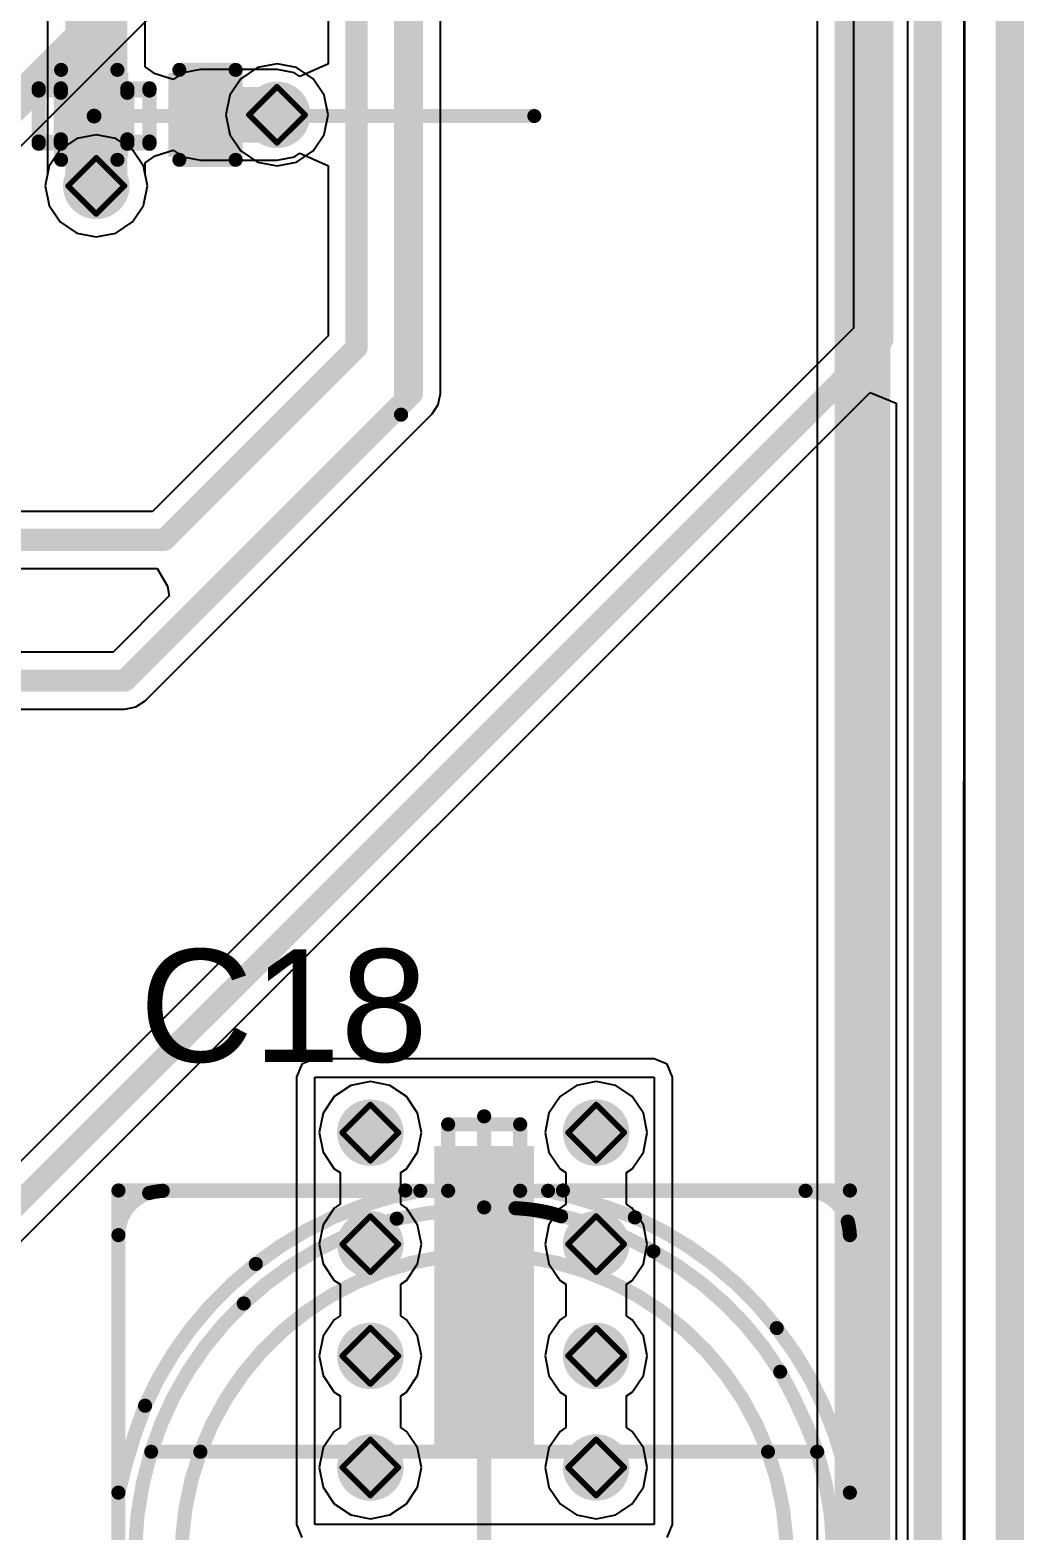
# Model space of a CAD drawing. Header units: millimetres. Extents: x -16 to 330, y -45 to 150.
# Drawn here: x 87.41 to 96.38, y 20.24 to 33.79 of the extents above; entities that cross this region are included whole.
import ezdxf

# ---------------------------------------------------------------- set-up
doc = ezdxf.new("R2010")
doc.units = ezdxf.units.MM
for name, color, linetype in [('BottomLayer', 5, 'Continuous'), ('BottomSolder', 6, 'Continuous'), ('DrillDrawing', 1, 'Continuous'), ('Mechanical13', 56, 'Continuous'), ('Mechanical2', 216, 'Continuous'), ('MidLayer1', 16, 'Continuous'), ('MidLayer2', 76, 'Continuous'), ('TopLayer', 1, 'Continuous'), ('TopOverlay', 2, 'Continuous'), ('TopPaste', 8, 'Continuous'), ('TopSolder', 216, 'Continuous'), ('ViaHoleLayer', 16, 'Continuous')]:
    doc.layers.add(name, color=color, linetype=linetype)
doc.styles.add('Arial', font='arial.ttf', dxfattribs={"height": 0.2})

# ---------------------------------------------------------------- blocks, each defined once
blk = doc.blocks.new('UCD1A101MCL1GS_36')
at = {"layer": 'TopLayer'}
for points in [[(-3.7, 0.45), (-0.9, 0.45), (-0.9, -0.45), (-3.7, -0.45)], [(0.9, 0.45), (3.7, 0.45), (3.7, -0.45), (0.9, -0.45)]]:
    blk.add_hatch(color=1, dxfattribs=at).paths.add_polyline_path(points)
at = {"layer": 'TopPaste'}
for points in [[(-3.7, 0.45), (-0.9, 0.45), (-0.9, -0.45), (-3.7, -0.45)], [(0.9, 0.45), (3.7, 0.45), (3.7, -0.45), (0.9, -0.45)]]:
    blk.add_hatch(color=8, dxfattribs=at).paths.add_polyline_path(points)
at = {"layer": 'TopSolder'}
for points in [[(-3.7, 0.45), (-0.9, 0.45), (-0.9, -0.45), (-3.7, -0.45)], [(0.9, 0.45), (3.7, 0.45), (3.7, -0.45), (0.9, -0.45)]]:
    blk.add_hatch(color=216, dxfattribs=at).paths.add_polyline_path(points)
at = {"layer": 'TopOverlay', "const_width": 0.127}
for points in [[(-2.288, 3.3), (-3.3, 2.288)], [(-2.288, 3.3), (0, 3.3)], [(0, 3.3), (3.3, 3.3)], [(3.3, 3.3), (3.3, 0.711)], [(-3.3, 2.288), (-3.3, 0.711)], [(-3.82, 1.321), (-3.82, 0.711)], [(-4.125, 1.016), (-3.515, 1.016)], [(-3.3, -0.711), (-3.3, -2.288)], [(3.3, -0.711), (3.3, -3.3)], [(-3.3, -2.288), (-2.288, -3.3)], [(-2.288, -3.3), (0, -3.3)], [(0, -3.3), (3.3, -3.3)]]:
    blk.add_lwpolyline(points, dxfattribs=at)
at = {"layer": 'TopOverlay', "const_width": 0.0635}
for points in [[(-2.32, 3.3, 1), (-2.256, 3.3, 1)], [(-2.32, 3.3, 1), (-2.256, 3.3, 1)], [(-0.032, 3.3, 1), (0.032, 3.3, 1)], [(-0.032, 3.3, 1), (0.032, 3.3, 1)], [(3.268, 3.3, 1), (3.332, 3.3, 1)], [(3.268, 3.3, 1), (3.332, 3.3, 1)], [(-3.332, 2.288, 1), (-3.268, 2.288, 1)], [(-3.332, 2.288, 1), (-3.268, 2.288, 1)], [(-3.852, 1.321, 1), (-3.788, 1.321, 1)], [(-4.157, 1.016, 1), (-4.093, 1.016, 1)], [(-3.547, 1.016, 1), (-3.483, 1.016, 1)], [(-3.852, 0.711, 1), (-3.788, 0.711, 1)], [(-3.332, 0.711, 1), (-3.268, 0.711, 1)], [(3.268, 0.711, 1), (3.332, 0.711, 1)], [(-3.332, -0.711, 1), (-3.268, -0.711, 1)], [(3.268, -0.711, 1), (3.332, -0.711, 1)], [(-3.332, -2.288, 1), (-3.268, -2.288, 1)], [(-3.332, -2.288, 1), (-3.268, -2.288, 1)], [(-2.32, -3.3, 1), (-2.256, -3.3, 1)], [(-2.32, -3.3, 1), (-2.256, -3.3, 1)], [(-0.032, -3.3, 1), (0.032, -3.3, 1)], [(-0.032, -3.3, 1), (0.032, -3.3, 1)], [(3.268, -3.3, 1), (3.332, -3.3, 1)], [(3.268, -3.3, 1), (3.332, -3.3, 1)]]:
    blk.add_lwpolyline(points, format="xyb", close=True, dxfattribs=at)
blk = doc.blocks.new('C___0402_167')
at = {"layer": 'TopLayer'}
for points in [[(-0.699, -0.318), (-0.699, 0.318), (-0.241, 0.318), (-0.241, -0.318)], [(0.241, -0.318), (0.241, 0.318), (0.699, 0.318), (0.699, -0.318)]]:
    blk.add_hatch(color=1, dxfattribs=at).paths.add_polyline_path(points)
at = {"layer": 'TopPaste'}
for points in [[(-0.699, -0.318), (-0.699, 0.318), (-0.241, 0.318), (-0.241, -0.318)], [(0.241, -0.318), (0.241, 0.318), (0.699, 0.318), (0.699, -0.318)]]:
    blk.add_hatch(color=8, dxfattribs=at).paths.add_polyline_path(points)
at = {"layer": 'TopSolder'}
for points in [[(-0.758, -0.377), (-0.758, 0.377), (-0.181, 0.377), (-0.181, -0.377)], [(0.181, -0.377), (0.181, 0.377), (0.758, 0.377), (0.758, -0.377)]]:
    blk.add_hatch(color=216, dxfattribs=at).paths.add_polyline_path(points)
at = {"layer": 'TopOverlay', "const_width": 0.127}
for points in [[(-0.787, -0.406), (-0.787, 0.406)], [(-0.787, 0.406), (-0.279, 0.406)], [(0.279, 0.406), (0.787, 0.406)], [(0.787, -0.406), (0.787, 0.406)], [(-0.787, -0.406), (-0.279, -0.406)], [(0.279, -0.406), (0.787, -0.406)]]:
    blk.add_lwpolyline(points, dxfattribs=at)
at = {"layer": 'TopOverlay', "const_width": 0.0635}
for points in [[(-0.819, 0.406, 1), (-0.756, 0.406, 1)], [(-0.819, 0.406, 1), (-0.756, 0.406, 1)], [(-0.311, 0.406, 1), (-0.248, 0.406, 1)], [(0.248, 0.406, 1), (0.311, 0.406, 1)], [(0.756, 0.406, 1), (0.819, 0.406, 1)], [(0.756, 0.406, 1), (0.819, 0.406, 1)], [(-0.819, -0.406, 1), (-0.756, -0.406, 1)], [(-0.819, -0.406, 1), (-0.756, -0.406, 1)], [(-0.311, -0.406, 1), (-0.248, -0.406, 1)], [(0.248, -0.406, 1), (0.311, -0.406, 1)], [(0.756, -0.406, 1), (0.819, -0.406, 1)], [(0.756, -0.406, 1), (0.819, -0.406, 1)]]:
    blk.add_lwpolyline(points, format="xyb", close=True, dxfattribs=at)

msp = doc.modelspace()

# ---------------------------------------------------------------- hatches: boundary and pattern name
at = {"layer": 'BottomLayer'}
h = msp.add_hatch(color=5, dxfattribs=at)
edge = h.paths.add_edge_path()
edge.add_arc((89.637, 33.02), 0.3, 0, 360)
h = msp.add_hatch(color=5, dxfattribs=at)
edge = h.paths.add_edge_path()
edge.add_arc((88.006, 32.379), 0.3, 0, 360)
h = msp.add_hatch(color=5, dxfattribs=at)
edge = h.paths.add_edge_path()
edge.add_arc((90.479, 23.834), 0.3, 0, 360)
h = msp.add_hatch(color=5, dxfattribs=at)
edge = h.paths.add_edge_path()
edge.add_arc((92.517, 23.834), 0.3, 0, 360)
h = msp.add_hatch(color=5, dxfattribs=at)
edge = h.paths.add_edge_path()
edge.add_arc((90.479, 22.827), 0.3, 0, 360)
h = msp.add_hatch(color=5, dxfattribs=at)
edge = h.paths.add_edge_path()
edge.add_arc((92.517, 22.827), 0.3, 0, 360)
h = msp.add_hatch(color=5, dxfattribs=at)
edge = h.paths.add_edge_path()
edge.add_arc((90.479, 21.819), 0.3, 0, 360)
h = msp.add_hatch(color=5, dxfattribs=at)
edge = h.paths.add_edge_path()
edge.add_arc((92.517, 21.819), 0.3, 0, 360)
h = msp.add_hatch(color=5, dxfattribs=at)
edge = h.paths.add_edge_path()
edge.add_arc((90.479, 20.812), 0.3, 0, 360)
h = msp.add_hatch(color=5, dxfattribs=at)
edge = h.paths.add_edge_path()
edge.add_arc((92.517, 20.812), 0.3, 0, 360)
at = {"layer": 'BottomSolder'}
h = msp.add_hatch(color=6, dxfattribs=at)
edge = h.paths.add_edge_path()
edge.add_arc((89.637, 33.02), 0.15, 0, 360)
h = msp.add_hatch(color=6, dxfattribs=at)
edge = h.paths.add_edge_path()
edge.add_arc((88.006, 32.379), 0.15, 0, 360)
h = msp.add_hatch(color=6, dxfattribs=at)
edge = h.paths.add_edge_path()
edge.add_arc((90.479, 23.834), 0.15, 0, 360)
h = msp.add_hatch(color=6, dxfattribs=at)
edge = h.paths.add_edge_path()
edge.add_arc((92.517, 23.834), 0.15, 0, 360)
h = msp.add_hatch(color=6, dxfattribs=at)
edge = h.paths.add_edge_path()
edge.add_arc((90.479, 22.827), 0.15, 0, 360)
h = msp.add_hatch(color=6, dxfattribs=at)
edge = h.paths.add_edge_path()
edge.add_arc((92.517, 22.827), 0.15, 0, 360)
h = msp.add_hatch(color=6, dxfattribs=at)
edge = h.paths.add_edge_path()
edge.add_arc((90.479, 21.819), 0.15, 0, 360)
h = msp.add_hatch(color=6, dxfattribs=at)
edge = h.paths.add_edge_path()
edge.add_arc((92.517, 21.819), 0.15, 0, 360)
h = msp.add_hatch(color=6, dxfattribs=at)
edge = h.paths.add_edge_path()
edge.add_arc((90.479, 20.812), 0.15, 0, 360)
h = msp.add_hatch(color=6, dxfattribs=at)
edge = h.paths.add_edge_path()
edge.add_arc((92.517, 20.812), 0.15, 0, 360)
at = {"layer": 'MidLayer1'}
h = msp.add_hatch(color=16, dxfattribs=at)
edge = h.paths.add_edge_path()
edge.add_arc((89.637, 33.02), 0.3, 0, 360)
h = msp.add_hatch(color=16, dxfattribs=at)
edge = h.paths.add_edge_path()
edge.add_arc((88.006, 32.379), 0.3, 0, 360)
h = msp.add_hatch(color=16, dxfattribs=at)
edge = h.paths.add_edge_path()
edge.add_arc((90.479, 23.834), 0.3, 0, 360)
h = msp.add_hatch(color=16, dxfattribs=at)
edge = h.paths.add_edge_path()
edge.add_arc((92.517, 23.834), 0.3, 0, 360)
h = msp.add_hatch(color=16, dxfattribs=at)
edge = h.paths.add_edge_path()
edge.add_arc((90.479, 22.827), 0.3, 0, 360)
h = msp.add_hatch(color=16, dxfattribs=at)
edge = h.paths.add_edge_path()
edge.add_arc((92.517, 22.827), 0.3, 0, 360)
h = msp.add_hatch(color=16, dxfattribs=at)
edge = h.paths.add_edge_path()
edge.add_arc((90.479, 21.819), 0.3, 0, 360)
h = msp.add_hatch(color=16, dxfattribs=at)
edge = h.paths.add_edge_path()
edge.add_arc((92.517, 21.819), 0.3, 0, 360)
h = msp.add_hatch(color=16, dxfattribs=at)
edge = h.paths.add_edge_path()
edge.add_arc((90.479, 20.812), 0.3, 0, 360)
h = msp.add_hatch(color=16, dxfattribs=at)
edge = h.paths.add_edge_path()
edge.add_arc((92.517, 20.812), 0.3, 0, 360)
at = {"layer": 'MidLayer2'}
h = msp.add_hatch(color=76, dxfattribs=at)
edge = h.paths.add_edge_path()
edge.add_arc((89.637, 33.02), 0.3, 0, 360)
h = msp.add_hatch(color=76, dxfattribs=at)
edge = h.paths.add_edge_path()
edge.add_arc((88.006, 32.379), 0.3, 0, 360)
h = msp.add_hatch(color=76, dxfattribs=at)
edge = h.paths.add_edge_path()
edge.add_arc((90.479, 23.834), 0.3, 0, 360)
h = msp.add_hatch(color=76, dxfattribs=at)
edge = h.paths.add_edge_path()
edge.add_arc((92.517, 23.834), 0.3, 0, 360)
h = msp.add_hatch(color=76, dxfattribs=at)
edge = h.paths.add_edge_path()
edge.add_arc((90.479, 22.827), 0.3, 0, 360)
h = msp.add_hatch(color=76, dxfattribs=at)
edge = h.paths.add_edge_path()
edge.add_arc((92.517, 22.827), 0.3, 0, 360)
h = msp.add_hatch(color=76, dxfattribs=at)
edge = h.paths.add_edge_path()
edge.add_arc((90.479, 21.819), 0.3, 0, 360)
h = msp.add_hatch(color=76, dxfattribs=at)
edge = h.paths.add_edge_path()
edge.add_arc((92.517, 21.819), 0.3, 0, 360)
h = msp.add_hatch(color=76, dxfattribs=at)
edge = h.paths.add_edge_path()
edge.add_arc((90.479, 20.812), 0.3, 0, 360)
h = msp.add_hatch(color=76, dxfattribs=at)
edge = h.paths.add_edge_path()
edge.add_arc((92.517, 20.812), 0.3, 0, 360)
at = {"layer": 'TopLayer'}
h = msp.add_hatch(color=1, dxfattribs=at)
edge = h.paths.add_edge_path()
edge.add_arc((89.637, 33.02), 0.3, 0, 360)
h = msp.add_hatch(color=1, dxfattribs=at)
edge = h.paths.add_edge_path()
edge.add_arc((88.006, 32.379), 0.3, 0, 360)
h = msp.add_hatch(color=1, dxfattribs=at)
edge = h.paths.add_edge_path()
edge.add_arc((90.479, 23.834), 0.3, 0, 360)
h = msp.add_hatch(color=1, dxfattribs=at)
edge = h.paths.add_edge_path()
edge.add_arc((92.517, 23.834), 0.3, 0, 360)
h = msp.add_hatch(color=1, dxfattribs=at)
edge = h.paths.add_edge_path()
edge.add_arc((90.479, 22.827), 0.3, 0, 360)
h = msp.add_hatch(color=1, dxfattribs=at)
edge = h.paths.add_edge_path()
edge.add_arc((92.517, 22.827), 0.3, 0, 360)
h = msp.add_hatch(color=1, dxfattribs=at)
edge = h.paths.add_edge_path()
edge.add_arc((90.479, 21.819), 0.3, 0, 360)
h = msp.add_hatch(color=1, dxfattribs=at)
edge = h.paths.add_edge_path()
edge.add_arc((92.517, 21.819), 0.3, 0, 360)
h = msp.add_hatch(color=1, dxfattribs=at)
edge = h.paths.add_edge_path()
edge.add_arc((90.479, 20.812), 0.3, 0, 360)
h = msp.add_hatch(color=1, dxfattribs=at)
edge = h.paths.add_edge_path()
edge.add_arc((92.517, 20.812), 0.3, 0, 360)
at = {"layer": 'TopSolder'}
h = msp.add_hatch(color=216, dxfattribs=at)
edge = h.paths.add_edge_path()
edge.add_arc((89.637, 33.02), 0.15, 0, 360)
h = msp.add_hatch(color=216, dxfattribs=at)
edge = h.paths.add_edge_path()
edge.add_arc((88.006, 32.379), 0.15, 0, 360)
h = msp.add_hatch(color=216, dxfattribs=at)
edge = h.paths.add_edge_path()
edge.add_arc((90.479, 23.834), 0.15, 0, 360)
h = msp.add_hatch(color=216, dxfattribs=at)
edge = h.paths.add_edge_path()
edge.add_arc((92.517, 23.834), 0.15, 0, 360)
h = msp.add_hatch(color=216, dxfattribs=at)
edge = h.paths.add_edge_path()
edge.add_arc((90.479, 22.827), 0.15, 0, 360)
h = msp.add_hatch(color=216, dxfattribs=at)
edge = h.paths.add_edge_path()
edge.add_arc((92.517, 22.827), 0.15, 0, 360)
h = msp.add_hatch(color=216, dxfattribs=at)
edge = h.paths.add_edge_path()
edge.add_arc((90.479, 21.819), 0.15, 0, 360)
h = msp.add_hatch(color=216, dxfattribs=at)
edge = h.paths.add_edge_path()
edge.add_arc((92.517, 21.819), 0.15, 0, 360)
h = msp.add_hatch(color=216, dxfattribs=at)
edge = h.paths.add_edge_path()
edge.add_arc((90.479, 20.812), 0.15, 0, 360)
h = msp.add_hatch(color=216, dxfattribs=at)
edge = h.paths.add_edge_path()
edge.add_arc((92.517, 20.812), 0.15, 0, 360)
at = {"layer": 'ViaHoleLayer'}
h = msp.add_hatch(color=16, dxfattribs=at)
edge = h.paths.add_edge_path()
edge.add_arc((89.637, 33.02), 0.15, 0, 360)
h = msp.add_hatch(color=16, dxfattribs=at)
edge = h.paths.add_edge_path()
edge.add_arc((88.006, 32.379), 0.15, 0, 360)
h = msp.add_hatch(color=16, dxfattribs=at)
edge = h.paths.add_edge_path()
edge.add_arc((90.479, 23.834), 0.15, 0, 360)
h = msp.add_hatch(color=16, dxfattribs=at)
edge = h.paths.add_edge_path()
edge.add_arc((92.517, 23.834), 0.15, 0, 360)
h = msp.add_hatch(color=16, dxfattribs=at)
edge = h.paths.add_edge_path()
edge.add_arc((90.479, 22.827), 0.15, 0, 360)
h = msp.add_hatch(color=16, dxfattribs=at)
edge = h.paths.add_edge_path()
edge.add_arc((92.517, 22.827), 0.15, 0, 360)
h = msp.add_hatch(color=16, dxfattribs=at)
edge = h.paths.add_edge_path()
edge.add_arc((90.479, 21.819), 0.15, 0, 360)
h = msp.add_hatch(color=16, dxfattribs=at)
edge = h.paths.add_edge_path()
edge.add_arc((92.517, 21.819), 0.15, 0, 360)
h = msp.add_hatch(color=16, dxfattribs=at)
edge = h.paths.add_edge_path()
edge.add_arc((90.479, 20.812), 0.15, 0, 360)
h = msp.add_hatch(color=16, dxfattribs=at)
edge = h.paths.add_edge_path()
edge.add_arc((92.517, 20.812), 0.15, 0, 360)

# ---------------------------------------------------------------- linework, layer by layer
at = {"layer": 'BottomLayer'}
for p, q in [((95.845, 74.655), (95.836, -11.491)), ((95.33, -7.43), (95.33, 61.392)), ((94.51, 59.295), (94.51, -7.43)), ((86.975, 32.388), (89.759, 35.173)), ((87.83, 32.805), (87.68, 32.705)), ((88.006, 32.84), (87.83, 32.805)), ((88.183, 32.805), (88.006, 32.84)), ((88.332, 32.705), (88.183, 32.805)), ((87.68, 32.705), (87.58, 32.556)), ((88.432, 32.556), (88.332, 32.705)), ((87.58, 32.556), (87.545, 32.379)), ((88.467, 32.379), (88.432, 32.556)), ((87.545, 32.379), (87.58, 32.203)), ((88.432, 32.203), (88.467, 32.379)), ((87.58, 32.203), (87.68, 32.053)), ((88.332, 32.053), (88.432, 32.203)), ((87.68, 32.053), (87.83, 31.953)), ((88.183, 31.953), (88.332, 32.053)), ((87.83, 31.953), (88.006, 31.918)), ((88.006, 31.918), (88.183, 31.953))]:
    msp.add_line(p, q, dxfattribs=at)
for points, const_width in [([(94.92, -7.81), (94.92, 61.392)], 0.5), ([(86.667, 32.516), (89.541, 35.391)], 0.3)]:
    msp.add_lwpolyline(points, dxfattribs=dict(at, const_width=const_width))
at = {"layer": 'DrillDrawing', "const_width": 0.0508}
for points in [[(89.383, 33.02), (89.637, 33.274)], [(89.637, 33.274), (89.891, 33.02)], [(89.383, 33.02), (89.637, 32.766)], [(89.637, 32.766), (89.891, 33.02)], [(87.752, 32.379), (88.006, 32.633)], [(88.006, 32.633), (88.26, 32.379)], [(87.752, 32.379), (88.006, 32.125)], [(88.006, 32.125), (88.26, 32.379)], [(90.225, 23.834), (90.479, 24.088)], [(90.479, 24.088), (90.733, 23.834)], [(92.263, 23.834), (92.517, 24.088)], [(92.517, 24.088), (92.771, 23.834)], [(90.225, 23.834), (90.479, 23.58)], [(90.479, 23.58), (90.733, 23.834)], [(92.263, 23.834), (92.517, 23.58)], [(92.517, 23.58), (92.771, 23.834)], [(90.225, 22.827), (90.479, 23.081)], [(90.479, 23.081), (90.733, 22.827)], [(92.263, 22.827), (92.517, 23.081)], [(92.517, 23.081), (92.771, 22.827)], [(90.225, 22.827), (90.479, 22.573)], [(90.479, 22.573), (90.733, 22.827)], [(92.263, 22.827), (92.517, 22.573)], [(92.517, 22.573), (92.771, 22.827)], [(90.225, 21.819), (90.479, 22.073)], [(90.479, 22.073), (90.733, 21.819)], [(92.263, 21.819), (92.517, 22.073)], [(92.517, 22.073), (92.771, 21.819)], [(90.225, 21.819), (90.479, 21.565)], [(90.479, 21.565), (90.733, 21.819)], [(92.263, 21.819), (92.517, 21.565)], [(92.517, 21.565), (92.771, 21.819)], [(90.225, 20.812), (90.479, 21.066)], [(90.479, 21.066), (90.733, 20.812)], [(92.263, 20.812), (92.517, 21.066)], [(92.517, 21.066), (92.771, 20.812)], [(90.225, 20.812), (90.479, 20.558)], [(90.479, 20.558), (90.733, 20.812)], [(92.263, 20.812), (92.517, 20.558)], [(92.517, 20.558), (92.771, 20.812)]]:
    msp.add_lwpolyline(points, dxfattribs=at)
at = {"layer": 'DrillDrawing', "const_width": 0.0254}
for points in [[(89.624, 33.274, 1), (89.649, 33.274, 1)], [(89.624, 33.274, 1), (89.649, 33.274, 1)], [(89.37, 33.02, 1), (89.395, 33.02, 1)], [(89.37, 33.02, 1), (89.395, 33.02, 1)], [(89.878, 33.02, 1), (89.903, 33.02, 1)], [(89.878, 33.02, 1), (89.903, 33.02, 1)], [(89.624, 32.766, 1), (89.649, 32.766, 1)], [(89.624, 32.766, 1), (89.649, 32.766, 1)], [(87.994, 32.633, 1), (88.019, 32.633, 1)], [(87.994, 32.633, 1), (88.019, 32.633, 1)], [(87.74, 32.379, 1), (87.765, 32.379, 1)], [(87.74, 32.379, 1), (87.765, 32.379, 1)], [(88.248, 32.379, 1), (88.273, 32.379, 1)], [(88.248, 32.379, 1), (88.273, 32.379, 1)], [(87.994, 32.125, 1), (88.019, 32.125, 1)], [(87.994, 32.125, 1), (88.019, 32.125, 1)], [(90.467, 24.088, 1), (90.492, 24.088, 1)], [(90.467, 24.088, 1), (90.492, 24.088, 1)], [(92.504, 24.088, 1), (92.529, 24.088, 1)], [(92.504, 24.088, 1), (92.529, 24.088, 1)], [(90.213, 23.834, 1), (90.238, 23.834, 1)], [(90.213, 23.834, 1), (90.238, 23.834, 1)], [(90.721, 23.834, 1), (90.746, 23.834, 1)], [(90.721, 23.834, 1), (90.746, 23.834, 1)], [(92.25, 23.834, 1), (92.275, 23.834, 1)], [(92.25, 23.834, 1), (92.275, 23.834, 1)], [(92.758, 23.834, 1), (92.783, 23.834, 1)], [(92.758, 23.834, 1), (92.783, 23.834, 1)], [(90.467, 23.58, 1), (90.492, 23.58, 1)], [(90.467, 23.58, 1), (90.492, 23.58, 1)], [(92.504, 23.58, 1), (92.529, 23.58, 1)], [(92.504, 23.58, 1), (92.529, 23.58, 1)], [(90.467, 23.081, 1), (90.492, 23.081, 1)], [(90.467, 23.081, 1), (90.492, 23.081, 1)], [(92.504, 23.081, 1), (92.529, 23.081, 1)], [(92.504, 23.081, 1), (92.529, 23.081, 1)], [(90.213, 22.827, 1), (90.238, 22.827, 1)], [(90.213, 22.827, 1), (90.238, 22.827, 1)], [(90.721, 22.827, 1), (90.746, 22.827, 1)], [(90.721, 22.827, 1), (90.746, 22.827, 1)], [(92.25, 22.827, 1), (92.275, 22.827, 1)], [(92.25, 22.827, 1), (92.275, 22.827, 1)], [(92.758, 22.827, 1), (92.783, 22.827, 1)], [(92.758, 22.827, 1), (92.783, 22.827, 1)], [(90.467, 22.573, 1), (90.492, 22.573, 1)], [(90.467, 22.573, 1), (90.492, 22.573, 1)], [(92.504, 22.573, 1), (92.529, 22.573, 1)], [(92.504, 22.573, 1), (92.529, 22.573, 1)], [(90.467, 22.073, 1), (90.492, 22.073, 1)], [(90.467, 22.073, 1), (90.492, 22.073, 1)], [(92.504, 22.073, 1), (92.529, 22.073, 1)], [(92.504, 22.073, 1), (92.529, 22.073, 1)], [(90.213, 21.819, 1), (90.238, 21.819, 1)], [(90.213, 21.819, 1), (90.238, 21.819, 1)], [(90.721, 21.819, 1), (90.746, 21.819, 1)], [(90.721, 21.819, 1), (90.746, 21.819, 1)], [(92.25, 21.819, 1), (92.275, 21.819, 1)], [(92.25, 21.819, 1), (92.275, 21.819, 1)], [(92.758, 21.819, 1), (92.783, 21.819, 1)], [(92.758, 21.819, 1), (92.783, 21.819, 1)], [(90.467, 21.565, 1), (90.492, 21.565, 1)], [(90.467, 21.565, 1), (90.492, 21.565, 1)], [(92.504, 21.565, 1), (92.529, 21.565, 1)], [(92.504, 21.565, 1), (92.529, 21.565, 1)], [(90.467, 21.066, 1), (90.492, 21.066, 1)], [(90.467, 21.066, 1), (90.492, 21.066, 1)], [(92.504, 21.066, 1), (92.529, 21.066, 1)], [(92.504, 21.066, 1), (92.529, 21.066, 1)], [(90.213, 20.812, 1), (90.238, 20.812, 1)], [(90.213, 20.812, 1), (90.238, 20.812, 1)], [(90.721, 20.812, 1), (90.746, 20.812, 1)], [(90.721, 20.812, 1), (90.746, 20.812, 1)], [(92.25, 20.812, 1), (92.275, 20.812, 1)], [(92.25, 20.812, 1), (92.275, 20.812, 1)], [(92.758, 20.812, 1), (92.783, 20.812, 1)], [(92.758, 20.812, 1), (92.783, 20.812, 1)], [(90.467, 20.558, 1), (90.492, 20.558, 1)], [(90.467, 20.558, 1), (90.492, 20.558, 1)], [(92.504, 20.558, 1), (92.529, 20.558, 1)], [(92.504, 20.558, 1), (92.529, 20.558, 1)]]:
    msp.add_lwpolyline(points, format="xyb", close=True, dxfattribs=at)
at = {"layer": 'Mechanical13', "const_width": 0.127}
for points in [[(96.256, -12.491), (96.256, 75.509)], [(87.986, 33.009), (87.986, 40.954)], [(87.986, 33.009), (87.986, 40.954)], [(90.756, 30.314), (90.756, 38.259)], [(90.756, 30.314), (90.756, 38.259)], [(87.486, 33.259), (87.686, 33.259)], [(87.486, 33.239), (87.486, 33.259)], [(87.486, 33.239), (88.486, 33.239)], [(87.486, 32.779), (87.486, 33.239)], [(87.686, 33.239), (87.686, 33.259)], [(87.686, 32.779), (87.686, 33.239)], [(87.686, 33.219), (88.286, 33.219)], [(88.286, 33.259), (88.486, 33.259)], [(88.286, 33.239), (88.286, 33.259)], [(88.286, 32.779), (88.286, 33.239)], [(88.486, 33.239), (88.486, 33.259)], [(88.486, 32.779), (88.486, 33.239)], [(87.986, 33.009), (91.959, 33.009)], [(87.986, 33.009), (91.959, 33.009)], [(87.486, 32.779), (88.486, 32.779)], [(87.486, 32.759), (87.486, 32.779)], [(87.486, 32.759), (87.686, 32.759)], [(87.686, 32.799), (88.286, 32.799)], [(87.686, 32.759), (87.686, 32.779)], [(88.286, 32.759), (88.286, 32.779)], [(88.286, 32.759), (88.486, 32.759)], [(88.486, 32.759), (88.486, 32.779)], [(91.506, 20.009), (91.506, 23.981)], [(91.506, 20.009), (91.506, 23.981)], [(91.181, 23.909), (91.831, 23.909)], [(91.181, 23.309), (91.181, 23.909)], [(91.831, 23.309), (91.831, 23.909)], [(88.606, 23.309), (94.406, 23.309)], [(88.206, 17.709), (88.206, 22.909)], [(94.806, 17.709), (94.806, 22.909)], [(88.501, 20.954), (88.945, 20.954)], [(88.945, 20.954), (94.067, 20.954)], [(94.067, 20.954), (94.511, 20.954)]]:
    msp.add_lwpolyline(points, dxfattribs=at)
at = {"layer": 'Mechanical13'}
for points, const_width in [([(87.454, 33.259, 1), (87.518, 33.259, 1)], 0.0635), ([(87.454, 33.259, 1), (87.518, 33.259, 1)], 0.0635), ([(87.454, 33.239, 1), (87.518, 33.239, 1)], 0.0635), ([(87.454, 33.239, 1), (87.518, 33.239, 1)], 0.0635), ([(87.454, 33.239, 1), (87.518, 33.239, 1)], 0.0635), ([(87.654, 33.259, 1), (87.718, 33.259, 1)], 0.0635), ([(87.654, 33.259, 1), (87.718, 33.259, 1)], 0.0635), ([(87.654, 33.239, 1), (87.718, 33.239, 1)], 0.0635), ([(87.654, 33.239, 1), (87.718, 33.239, 1)], 0.0635), ([(87.654, 33.219, 1), (87.718, 33.219, 1)], 0.0635), ([(88.254, 33.259, 1), (88.318, 33.259, 1)], 0.0635), ([(88.254, 33.259, 1), (88.318, 33.259, 1)], 0.0635), ([(88.254, 33.239, 1), (88.318, 33.239, 1)], 0.0635), ([(88.254, 33.239, 1), (88.318, 33.239, 1)], 0.0635), ([(88.254, 33.219, 1), (88.318, 33.219, 1)], 0.0635), ([(88.454, 33.259, 1), (88.518, 33.259, 1)], 0.0635), ([(88.454, 33.259, 1), (88.518, 33.259, 1)], 0.0635), ([(88.454, 33.239, 1), (88.518, 33.239, 1)], 0.0635), ([(88.454, 33.239, 1), (88.518, 33.239, 1)], 0.0635), ([(88.454, 33.239, 1), (88.518, 33.239, 1)], 0.0635), ([(87.989, 33.009, 1), (87.983, 33.009, 1)], 0.127), ([(87.989, 33.009, 1), (87.983, 33.009, 1)], 0.127), ([(87.951, 33.009, 1), (88.015, 33.009, 1)], 0.0635), ([(87.951, 33.009, 1), (88.015, 33.009, 1)], 0.0635), ([(87.954, 33.009, 1), (88.018, 33.009, 1)], 0.0635), ([(87.954, 33.009, 1), (88.018, 33.009, 1)], 0.0635), ([(87.954, 33.009, 1), (88.018, 33.009, 1)], 0.0635), ([(87.954, 33.009, 1), (88.018, 33.009, 1)], 0.0635), ([(87.958, 33.009, 1), (88.021, 33.009, 1)], 0.0635), ([(87.958, 33.009, 1), (88.021, 33.009, 1)], 0.0635), ([(91.927, 33.009, 1), (91.99, 33.009, 1)], 0.0635), ([(91.927, 33.009, 1), (91.99, 33.009, 1)], 0.0635), ([(87.454, 32.779, 1), (87.518, 32.779, 1)], 0.0635), ([(87.454, 32.779, 1), (87.518, 32.779, 1)], 0.0635), ([(87.454, 32.779, 1), (87.518, 32.779, 1)], 0.0635), ([(87.454, 32.759, 1), (87.518, 32.759, 1)], 0.0635), ([(87.454, 32.759, 1), (87.518, 32.759, 1)], 0.0635), ([(87.654, 32.799, 1), (87.718, 32.799, 1)], 0.0635), ([(87.654, 32.779, 1), (87.718, 32.779, 1)], 0.0635), ([(87.654, 32.779, 1), (87.718, 32.779, 1)], 0.0635), ([(87.654, 32.759, 1), (87.718, 32.759, 1)], 0.0635), ([(87.654, 32.759, 1), (87.718, 32.759, 1)], 0.0635), ([(88.254, 32.799, 1), (88.318, 32.799, 1)], 0.0635), ([(88.254, 32.779, 1), (88.318, 32.779, 1)], 0.0635), ([(88.254, 32.779, 1), (88.318, 32.779, 1)], 0.0635), ([(88.254, 32.759, 1), (88.318, 32.759, 1)], 0.0635), ([(88.254, 32.759, 1), (88.318, 32.759, 1)], 0.0635), ([(88.454, 32.779, 1), (88.518, 32.779, 1)], 0.0635), ([(88.454, 32.779, 1), (88.518, 32.779, 1)], 0.0635), ([(88.454, 32.779, 1), (88.518, 32.779, 1)], 0.0635), ([(88.454, 32.759, 1), (88.518, 32.759, 1)], 0.0635), ([(88.454, 32.759, 1), (88.518, 32.759, 1)], 0.0635), ([(90.724, 30.314, 1), (90.788, 30.314, 1)], 0.0635), ([(90.724, 30.314, 1), (90.788, 30.314, 1)], 0.0635), ([(91.474, 23.981, 1), (91.538, 23.981, 1)], 0.0635), ([(91.474, 23.981, 1), (91.538, 23.981, 1)], 0.0635), ([(91.149, 23.909, 1), (91.213, 23.909, 1)], 0.0635), ([(91.149, 23.909, 1), (91.213, 23.909, 1)], 0.0635), ([(91.799, 23.909, 1), (91.863, 23.909, 1)], 0.0635), ([(91.799, 23.909, 1), (91.863, 23.909, 1)], 0.0635), ([(88.451, 23.289, 1), (88.515, 23.289, 1)], 0.0635), ([(88.451, 23.289, 1), (88.515, 23.289, 1)], 0.0635), ([(88.574, 23.309, 1), (88.638, 23.309, 1)], 0.0635), ([(88.574, 23.309, 1), (88.638, 23.309, 1)], 0.0635), ([(90.898, 23.309, 1), (90.961, 23.309, 1)], 0.0635), ([(91.149, 23.309, 1), (91.213, 23.309, 1)], 0.0635), ([(91.799, 23.309, 1), (91.863, 23.309, 1)], 0.0635), ([(92.051, 23.309, 1), (92.115, 23.309, 1)], 0.0635), ([(94.374, 23.309, 1), (94.438, 23.309, 1)], 0.0635), ([(94.374, 23.309, 1), (94.438, 23.309, 1)], 0.0635), ([(91.474, 23.159, 1), (91.538, 23.159, 1)], 0.0635), ([(91.474, 23.159, 1), (91.538, 23.159, 1)], 0.0635), ([(91.474, 23.159, 1), (91.538, 23.159, 1)], 0.0635), ([(91.757, 23.152, 1), (91.821, 23.152, 1)], 0.0635), ([(91.757, 23.152, 1), (91.821, 23.152, 1)], 0.0635), ([(91.897, 23.14, 1), (91.96, 23.14, 1)], 0.0635), ([(91.897, 23.14, 1), (91.96, 23.14, 1)], 0.0635), ([(92.034, 23.117, 1), (92.098, 23.117, 1)], 0.0635), ([(92.034, 23.117, 1), (92.098, 23.117, 1)], 0.0635), ([(90.685, 23.057, 1), (90.749, 23.057, 1)], 0.0635), ([(90.685, 23.057, 1), (90.749, 23.057, 1)], 0.0635), ([(92.168, 23.079, 1), (92.232, 23.079, 1)], 0.0635), ([(92.834, 23.069, 1), (92.898, 23.069, 1)], 0.0635), ([(92.834, 23.069, 1), (92.898, 23.069, 1)], 0.0635), ([(94.755, 23.032, 1), (94.818, 23.032, 1)], 0.0635), ([(94.755, 23.032, 1), (94.818, 23.032, 1)], 0.0635), ([(88.174, 22.909, 1), (88.238, 22.909, 1)], 0.0635), ([(88.174, 22.909, 1), (88.238, 22.909, 1)], 0.0635), ([(94.774, 22.909, 1), (94.838, 22.909, 1)], 0.0635), ([(94.774, 22.909, 1), (94.838, 22.909, 1)], 0.0635), ([(93.002, 22.763, 1), (93.065, 22.763, 1)], 0.0635), ([(93.002, 22.763, 1), (93.065, 22.763, 1)], 0.0635), ([(89.414, 22.649, 1), (89.477, 22.649, 1)], 0.0635), ([(89.414, 22.649, 1), (89.477, 22.649, 1)], 0.0635), ([(89.305, 22.292, 1), (89.369, 22.292, 1)], 0.0635), ([(89.305, 22.292, 1), (89.369, 22.292, 1)], 0.0635), ([(94.115, 22.07, 1), (94.178, 22.07, 1)], 0.0635), ([(94.115, 22.07, 1), (94.178, 22.07, 1)], 0.0635), ([(94.146, 21.676, 1), (94.209, 21.676, 1)], 0.0635), ([(94.146, 21.676, 1), (94.209, 21.676, 1)], 0.0635), ([(88.414, 21.369, 1), (88.478, 21.369, 1)], 0.0635), ([(88.414, 21.369, 1), (88.478, 21.369, 1)], 0.0635), ([(88.47, 20.954, 1), (88.533, 20.954, 1)], 0.0635), ([(88.47, 20.954, 1), (88.533, 20.954, 1)], 0.0635), ([(88.47, 20.954, 1), (88.533, 20.954, 1)], 0.0635), ([(88.913, 20.954, 1), (88.977, 20.954, 1)], 0.0635), ([(88.913, 20.954, 1), (88.977, 20.954, 1)], 0.0635), ([(88.913, 20.954, 1), (88.977, 20.954, 1)], 0.0635), ([(88.913, 20.954, 1), (88.977, 20.954, 1)], 0.0635), ([(94.036, 20.954, 1), (94.099, 20.954, 1)], 0.0635), ([(94.036, 20.954, 1), (94.099, 20.954, 1)], 0.0635), ([(94.036, 20.954, 1), (94.099, 20.954, 1)], 0.0635), ([(94.036, 20.954, 1), (94.099, 20.954, 1)], 0.0635), ([(94.479, 20.954, 1), (94.543, 20.954, 1)], 0.0635), ([(94.479, 20.954, 1), (94.543, 20.954, 1)], 0.0635), ([(94.479, 20.954, 1), (94.543, 20.954, 1)], 0.0635), ([(88.174, 20.585, 1), (88.238, 20.585, 1)], 0.0635), ([(94.774, 20.585, 1), (94.838, 20.585, 1)], 0.0635)]:
    msp.add_lwpolyline(points, format="xyb", close=True, dxfattribs=dict(at, const_width=const_width))
at = {"layer": 'Mechanical13', "const_width": 0.127}
for points in [[(88.206, 22.909, -0.328045), (88.483, 23.289)], [(88.483, 23.289, -0.046786), (88.606, 23.309)], [(89.445, 22.649, -0.124786), (90.93, 23.309)], [(92.083, 23.309, -0.036152), (92.866, 23.069)], [(94.406, 23.309, -0.328045), (94.787, 23.032)], [(90.717, 23.057, -0.037442), (91.506, 23.159)], [(91.506, 23.159, -0.129051), (93.033, 22.763)], [(91.506, 23.159, -0.012756), (91.789, 23.152)], [(91.789, 23.152, -0.016277), (91.929, 23.14)], [(91.929, 23.14, -0.023104), (92.066, 23.117)], [(92.066, 23.117, -0.029195), (92.2, 23.079)], [(89.337, 22.292, -0.129631), (90.717, 23.057)], [(92.866, 23.069, -0.125409), (94.147, 22.07)], [(94.787, 23.032, -0.046786), (94.806, 22.909)], [(88.945, 20.954, -0.696932), (94.067, 20.954)], [(93.033, 22.763, -0.129631), (94.177, 21.676)], [(88.446, 21.369, -0.125409), (89.445, 22.649)], [(88.501, 20.954, -0.129051), (89.337, 22.292)], [(94.147, 22.07, -0.124786), (94.806, 20.585)], [(94.177, 21.676, -0.037442), (94.511, 20.954)], [(88.206, 20.585, -0.036152), (88.446, 21.369)], [(91.506, 16.859, -0.506625), (88.501, 20.954)], [(91.506, 17.279, -0.522043), (88.945, 20.954)], [(94.067, 20.954, -0.522043), (91.506, 17.279)], [(94.511, 20.954, -0.506625), (91.506, 16.859)]]:
    msp.add_lwpolyline(points, format="xyb", dxfattribs=at)
at = {"layer": 'Mechanical2', "const_width": 0.254}
msp.add_lwpolyline([(96.25, -12.5), (96.25, 75.5)], dxfattribs=at)
at = {"layer": 'MidLayer1'}
for p, q in [((95.839, 74.646), (95.829, -11.5)), ((89.637, 33.481), (89.46, 33.446)), ((89.813, 33.446), (89.637, 33.481)), ((89.31, 33.346), (89.21, 33.197)), ((89.46, 33.446), (89.31, 33.346)), ((89.963, 33.346), (89.813, 33.446)), ((90.063, 33.197), (89.963, 33.346)), ((89.21, 33.197), (89.175, 33.02)), ((90.098, 33.02), (90.063, 33.197)), ((89.175, 33.02), (89.21, 32.843)), ((90.063, 32.843), (90.098, 33.02)), ((89.21, 32.843), (89.31, 32.694)), ((89.963, 32.694), (90.063, 32.843)), ((89.31, 32.694), (89.46, 32.594)), ((89.813, 32.594), (89.963, 32.694)), ((89.46, 32.594), (89.637, 32.559)), ((89.637, 32.559), (89.813, 32.594)), ((90.303, 24.26), (90.153, 24.16)), ((90.479, 24.295), (90.303, 24.26)), ((90.656, 24.26), (90.479, 24.295)), ((90.806, 24.16), (90.656, 24.26)), ((92.34, 24.26), (92.191, 24.16)), ((92.517, 24.295), (92.34, 24.26)), ((92.693, 24.26), (92.517, 24.295)), ((92.843, 24.16), (92.693, 24.26)), ((90.153, 24.16), (90.053, 24.011)), ((90.906, 24.011), (90.806, 24.16)), ((92.191, 24.16), (92.091, 24.011)), ((92.943, 24.011), (92.843, 24.16)), ((90.053, 24.011), (90.018, 23.834)), ((90.941, 23.834), (90.906, 24.011)), ((92.091, 24.011), (92.055, 23.834)), ((92.978, 23.834), (92.943, 24.011)), ((90.018, 23.834), (90.053, 23.658)), ((90.906, 23.658), (90.941, 23.834)), ((92.055, 23.834), (92.091, 23.658)), ((92.943, 23.658), (92.978, 23.834)), ((90.053, 23.658), (90.153, 23.508)), ((90.806, 23.508), (90.906, 23.658)), ((92.091, 23.658), (92.191, 23.508)), ((92.843, 23.508), (92.943, 23.658)), ((90.153, 23.508), (90.206, 23.473)), ((90.206, 23.473), (90.206, 23.188)), ((90.753, 23.473), (90.806, 23.508)), ((90.753, 23.188), (90.753, 23.473)), ((92.191, 23.508), (92.243, 23.473)), ((92.243, 23.473), (92.243, 23.188)), ((92.79, 23.473), (92.843, 23.508)), ((92.79, 23.188), (92.79, 23.473)), ((90.206, 23.188), (90.153, 23.153)), ((90.806, 23.153), (90.753, 23.188)), ((92.243, 23.188), (92.191, 23.153)), ((92.843, 23.153), (92.79, 23.188)), ((90.153, 23.153), (90.053, 23.003)), ((90.906, 23.003), (90.806, 23.153)), ((92.191, 23.153), (92.091, 23.003)), ((92.943, 23.003), (92.843, 23.153)), ((90.053, 23.003), (90.018, 22.827)), ((90.941, 22.827), (90.906, 23.003)), ((92.091, 23.003), (92.055, 22.827)), ((92.978, 22.827), (92.943, 23.003)), ((90.018, 22.827), (90.053, 22.65)), ((90.906, 22.65), (90.941, 22.827)), ((92.055, 22.827), (92.091, 22.65)), ((92.943, 22.65), (92.978, 22.827)), ((90.053, 22.65), (90.153, 22.5)), ((90.806, 22.5), (90.906, 22.65)), ((92.091, 22.65), (92.191, 22.5)), ((92.843, 22.5), (92.943, 22.65)), ((90.153, 22.5), (90.206, 22.465)), ((90.753, 22.465), (90.806, 22.5)), ((92.191, 22.5), (92.243, 22.465)), ((92.79, 22.465), (92.843, 22.5)), ((90.206, 22.465), (90.206, 22.181)), ((90.753, 22.181), (90.753, 22.465)), ((92.243, 22.465), (92.243, 22.181)), ((92.79, 22.181), (92.79, 22.465)), ((90.153, 22.145), (90.053, 21.996)), ((90.206, 22.181), (90.153, 22.145)), ((90.806, 22.145), (90.753, 22.181)), ((90.906, 21.996), (90.806, 22.145)), ((92.191, 22.145), (92.091, 21.996)), ((92.243, 22.181), (92.191, 22.145)), ((92.843, 22.145), (92.79, 22.181)), ((92.943, 21.996), (92.843, 22.145)), ((90.053, 21.996), (90.018, 21.819)), ((90.941, 21.819), (90.906, 21.996)), ((92.091, 21.996), (92.055, 21.819)), ((92.978, 21.819), (92.943, 21.996)), ((90.018, 21.819), (90.053, 21.643)), ((90.906, 21.643), (90.941, 21.819)), ((92.055, 21.819), (92.091, 21.643)), ((92.943, 21.643), (92.978, 21.819)), ((90.053, 21.643), (90.153, 21.493)), ((90.806, 21.493), (90.906, 21.643)), ((92.091, 21.643), (92.191, 21.493)), ((92.843, 21.493), (92.943, 21.643)), ((90.153, 21.493), (90.206, 21.458)), ((90.206, 21.458), (90.206, 21.173)), ((90.753, 21.458), (90.806, 21.493)), ((90.753, 21.173), (90.753, 21.458)), ((92.191, 21.493), (92.243, 21.458)), ((92.243, 21.458), (92.243, 21.173)), ((92.79, 21.458), (92.843, 21.493)), ((92.79, 21.173), (92.79, 21.458)), ((90.153, 21.138), (90.053, 20.988)), ((90.206, 21.173), (90.153, 21.138)), ((90.806, 21.138), (90.753, 21.173)), ((90.906, 20.988), (90.806, 21.138)), ((92.191, 21.138), (92.091, 20.988)), ((92.243, 21.173), (92.191, 21.138)), ((92.843, 21.138), (92.79, 21.173)), ((92.943, 20.988), (92.843, 21.138)), ((90.053, 20.988), (90.018, 20.812)), ((90.941, 20.812), (90.906, 20.988)), ((92.091, 20.988), (92.055, 20.812)), ((92.978, 20.812), (92.943, 20.988)), ((90.018, 20.812), (90.053, 20.635)), ((90.906, 20.635), (90.941, 20.812)), ((92.055, 20.812), (92.091, 20.635)), ((92.943, 20.635), (92.978, 20.812)), ((90.053, 20.635), (90.153, 20.485)), ((90.806, 20.485), (90.906, 20.635)), ((92.091, 20.635), (92.191, 20.485)), ((92.843, 20.485), (92.943, 20.635)), ((90.153, 20.485), (90.303, 20.385)), ((90.656, 20.385), (90.806, 20.485)), ((92.191, 20.485), (92.34, 20.385)), ((92.693, 20.385), (92.843, 20.485)), ((90.303, 20.385), (90.479, 20.35)), ((90.479, 20.35), (90.656, 20.385)), ((92.34, 20.385), (92.517, 20.35)), ((92.517, 20.35), (92.693, 20.385))]:
    msp.add_line(p, q, dxfattribs=at)
at = {"layer": 'MidLayer2'}
for p, q in [((95.839, 74.646), (95.829, -11.5)), ((87.83, 32.805), (87.68, 32.705)), ((88.006, 32.84), (87.83, 32.805)), ((88.183, 32.805), (88.006, 32.84)), ((88.332, 32.705), (88.183, 32.805)), ((87.68, 32.705), (87.58, 32.556)), ((88.432, 32.556), (88.332, 32.705)), ((87.58, 32.556), (87.545, 32.379)), ((88.467, 32.379), (88.432, 32.556)), ((87.545, 32.379), (87.58, 32.203)), ((88.432, 32.203), (88.467, 32.379)), ((87.58, 32.203), (87.68, 32.053)), ((88.332, 32.053), (88.432, 32.203)), ((87.68, 32.053), (87.83, 31.953)), ((88.183, 31.953), (88.332, 32.053)), ((87.83, 31.953), (88.006, 31.918)), ((88.006, 31.918), (88.183, 31.953))]:
    msp.add_line(p, q, dxfattribs=at)
at = {"layer": 'TopLayer'}
for p, q in [((94.84, 40.254), (94.84, 31.095)), ((90.097, 37.693), (90.097, 33.479)), ((91.112, 30.504), (91.112, 34.852)), ((87.566, 33.996), (87.566, 33.02)), ((88.446, 33.452), (88.446, 33.996)), ((90.095, 33.477), (89.843, 33.366)), ((90.097, 33.479), (90.095, 33.477)), ((88.537, 33.391), (88.446, 33.452)), ((88.7, 33.34), (88.537, 33.391)), ((88.789, 33.399), (88.7, 33.34)), ((88.946, 33.43), (88.789, 33.399)), ((89.637, 33.43), (88.946, 33.43)), ((89.794, 33.399), (89.637, 33.43)), ((89.843, 33.366), (89.794, 33.399)), ((87.566, 33.02), (87.566, 32.485)), ((88.446, 32.588), (88.537, 32.649)), ((88.537, 32.649), (88.7, 32.7)), ((88.7, 32.7), (88.789, 32.641)), ((89.794, 32.641), (89.843, 32.674)), ((89.843, 32.674), (90.095, 32.563)), ((88.446, 32.485), (88.446, 32.588)), ((88.789, 32.641), (88.946, 32.61)), ((88.946, 32.61), (89.637, 32.61)), ((89.637, 32.61), (89.794, 32.641)), ((90.095, 32.563), (90.097, 32.562)), ((90.097, 32.562), (90.097, 31.026)), ((87.566, 32.485), (87.545, 32.379)), ((87.545, 32.379), (87.58, 32.203)), ((88.432, 32.203), (88.467, 32.379)), ((88.467, 32.379), (88.446, 32.485)), ((87.58, 32.203), (87.68, 32.053)), ((88.332, 32.053), (88.432, 32.203)), ((87.68, 32.053), (87.83, 31.953)), ((88.183, 31.953), (88.332, 32.053)), ((87.83, 31.953), (88.006, 31.918)), ((88.006, 31.918), (88.183, 31.953)), ((94.84, 31.095), (86.837, 23.091)), ((90.097, 31.026), (88.512, 29.441)), ((87.125, 22.652), (94.989, 30.515)), ((91.092, 30.405), (91.112, 30.504)), ((94.989, 30.515), (95.223, 30.418)), ((91.036, 30.322), (91.092, 30.405)), ((95.223, 30.418), (95.223, -3.586)), ((88.446, 27.732), (91.036, 30.322)), ((88.512, 29.441), (85.099, 29.441)), ((85.099, 28.926), (88.554, 28.926)), ((88.554, 28.926), (88.648, 28.766)), ((88.648, 28.766), (88.665, 28.678)), ((88.665, 28.678), (88.158, 28.171)), ((88.158, 28.171), (85.099, 28.171)), ((85.099, 27.656), (88.264, 27.656)), ((88.264, 27.656), (88.363, 27.676)), ((88.363, 27.676), (88.446, 27.732)), ((89.86, 24.453), (89.812, 24.336)), ((89.977, 24.501), (89.86, 24.453)), ((93.04, 24.501), (89.977, 24.501)), ((93.157, 24.453), (93.04, 24.501)), ((93.205, 24.336), (93.157, 24.453)), ((89.812, 24.336), (89.812, 20.297)), ((89.977, 24.336), (93.04, 24.336)), ((89.977, 20.297), (89.977, 24.336)), ((93.04, 24.336), (93.04, 20.297)), ((93.205, 20.297), (93.205, 24.336)), ((89.812, 20.297), (89.86, 20.181)), ((93.04, 20.297), (89.977, 20.297)), ((93.157, 20.181), (93.205, 20.297))]:
    msp.add_line(p, q, dxfattribs=at)
for points, const_width in [([(95.508, -3.704), (95.508, 57.882)], 0.254), ([(95.098, 30.988), (95.098, 40.361)], 0.2), ([(90.354, 30.919), (90.354, 37.693)], 0.2), ([(90.854, 30.504), (90.854, 34.959)], 0.2), ([(88.006, 33.02), (88.006, 34.449)], 0.559), ([(88.006, 32.379), (88.006, 33.02)], 0.559), ([(88.946, 33.02), (89.637, 33.02)], 0.5), ([(86.943, 22.834), (95.098, 30.988)], 0.2), ([(88.619, 29.184), (90.354, 30.919)], 0.2), ([(88.264, 27.914), (90.854, 30.504)], 0.2), ([(84.396, 29.184), (88.619, 29.184)], 0.2), ([(84.396, 27.914), (88.264, 27.914)], 0.2)]:
    msp.add_lwpolyline(points, dxfattribs=dict(at, const_width=const_width))
for points, const_width in [([(87.867, 33.02, 1), (88.146, 33.02, 1)], 0.279), ([(87.867, 33.02, 1), (88.146, 33.02, 1)], 0.279), ([(88.821, 33.02, 1), (89.071, 33.02, 1)], 0.25), ([(89.512, 33.02, 1), (89.762, 33.02, 1)], 0.25), ([(87.867, 32.379, 1), (88.146, 32.379, 1)], 0.279), ([(95.048, 30.988, 1), (95.148, 30.988, 1)], 0.1), ([(95.048, 30.988, 1), (95.148, 30.988, 1)], 0.1), ([(90.304, 30.919, 1), (90.404, 30.919, 1)], 0.1), ([(90.304, 30.919, 1), (90.404, 30.919, 1)], 0.1), ([(90.804, 30.504, 1), (90.904, 30.504, 1)], 0.1), ([(90.804, 30.504, 1), (90.904, 30.504, 1)], 0.1), ([(88.569, 29.184, 1), (88.669, 29.184, 1)], 0.1), ([(88.569, 29.184, 1), (88.669, 29.184, 1)], 0.1), ([(88.214, 27.914, 1), (88.314, 27.914, 1)], 0.1), ([(88.214, 27.914, 1), (88.314, 27.914, 1)], 0.1)]:
    msp.add_lwpolyline(points, format="xyb", close=True, dxfattribs=dict(at, const_width=const_width))

# ---------------------------------------------------------------- block references
msp.add_blockref('C___0402_167', (88.476, 33.02))
at = {"rotation": 90}
msp.add_blockref('UCD1A101MCL1GS_36', (91.506, 20.012), dxfattribs=at)

# ---------------------------------------------------------------- texts
at = {"layer": 'TopOverlay', "style": 'Arial'}
msp.add_text('C18', height=1.016, dxfattribs=at).set_placement((88.395, 24.473))

doc.saveas('drawing.dxf')
